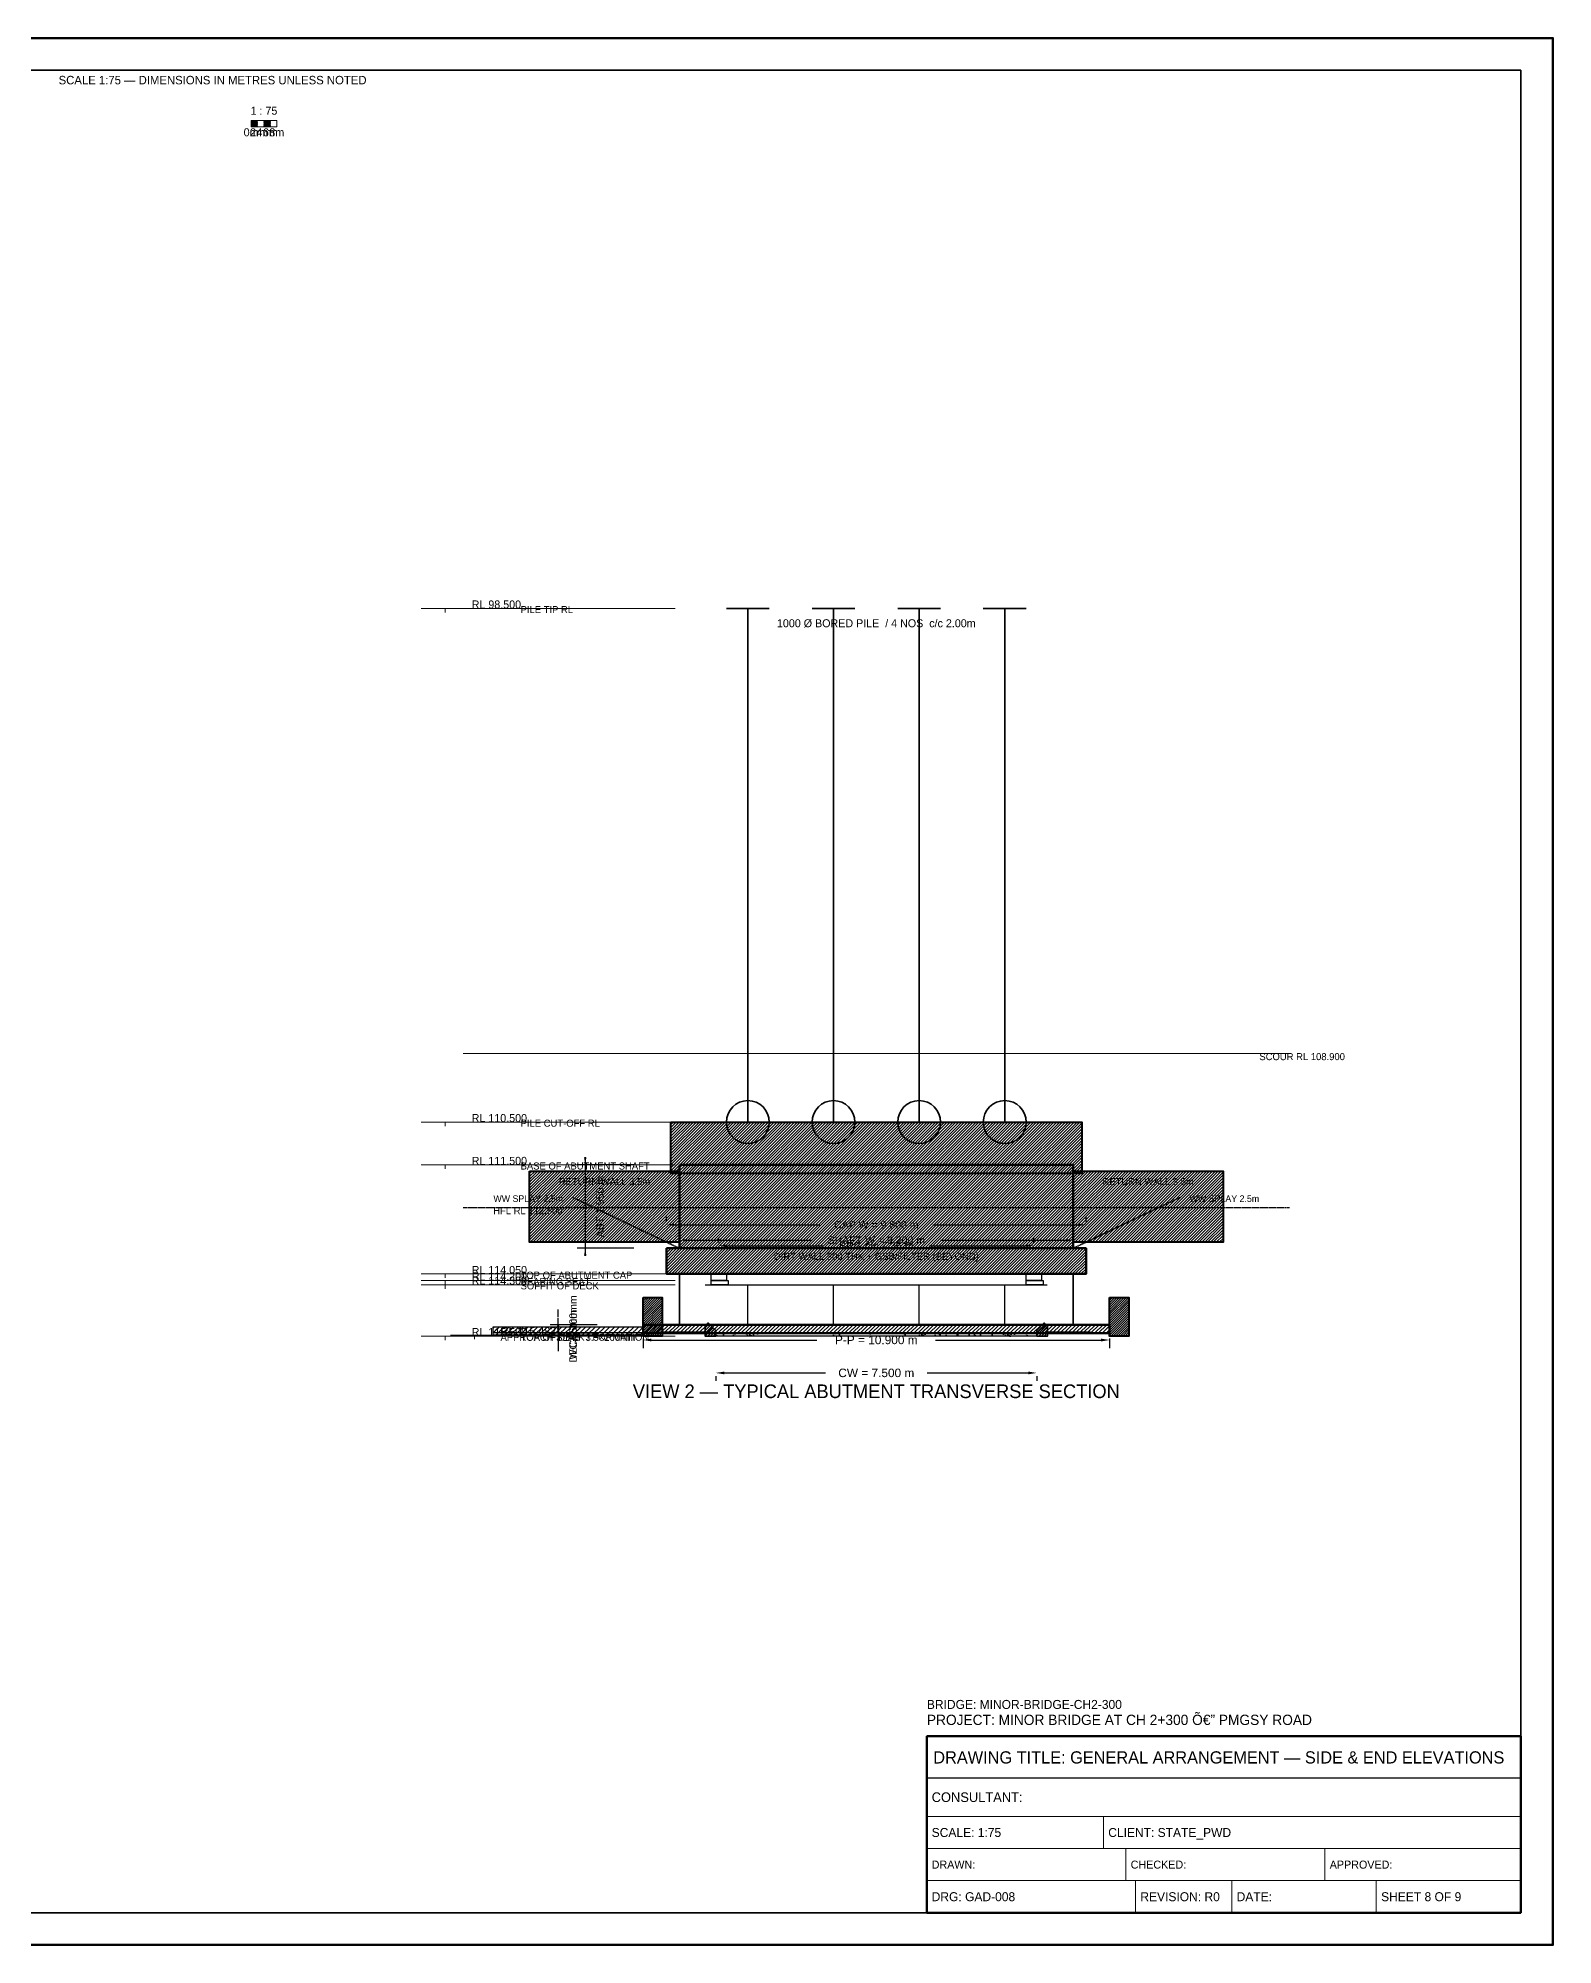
# Model space of a CAD drawing. Header units: metres. Extents: x 0 to 841, y 0 to 594.
# Drawn here: x 369 to 841, y 0 to 594 of the extents above; entities that cross this region are included whole.
import ezdxf
from ezdxf.enums import TextEntityAlignment as Align

# ---------------------------------------------------------------- set-up
doc = ezdxf.new("R2010")
doc.units = ezdxf.units.M
for name, pattern in [('DASHED', [0.5, 0.375, -0.125]), ('DASHED2', [0.25, 0.1875, -0.0625]), ('HIDDEN', [0.25, 0.1875, -0.0625])]:
    doc.linetypes.add(name, pattern=pattern)
for name, color, linetype, lineweight in [('BORDER-INNER', 7, 'Continuous', 35), ('BORDER-OUTER', 7, 'Continuous', 70), ('CIVIL-HFL', 5, 'DASHED', 25), ('CIVIL-ROAD', 7, 'Continuous', 25), ('CIVIL-SCOUR', 1, 'DASHED2', 18), ('DIM-LEVEL', 3, 'Continuous', 18), ('DIM-LINEAR', 3, 'Continuous', 18), ('FOUND-CAP', 2, 'Continuous', 35), ('FOUND-PILE', 4, 'Continuous', 35), ('STRUC-HATCHING', 8, 'Continuous', 18), ('STRUC-HIDDEN', 8, 'HIDDEN', 25), ('SUB-ABUT', 3, 'Continuous', 35), ('SUB-BEARING', 5, 'Continuous', 25), ('SUB-DIRT-WALL', 3, 'Continuous', 35), ('SUPER-DECK', 2, 'Continuous', 50), ('SUPER-FOOTPATH', 7, 'Continuous', 25), ('SUPER-KERB', 7, 'Continuous', 25), ('SUPER-PARAPET', 2, 'Continuous', 35), ('SUPER-WEARING', 8, 'Continuous', 25), ('SYM-SCALE', 7, 'Continuous', 13), ('TEXT-GENERAL', 7, 'Continuous', 18), ('TEXT-HEADER', 7, 'Continuous', 25), ('TEXT-LEVEL', 5, 'Continuous', 18), ('TEXT-SPEC', 7, 'Continuous', 13), ('TEXT-TITLE', 7, 'Continuous', 25), ('TITLEBLK-BOX', 7, 'Continuous', 50), ('TITLEBLK-TEXT', 7, 'Continuous', 18)]:
    doc.layers.add(name, color=color, linetype=linetype, lineweight=lineweight)
doc.styles.add('BRIDGE_STD', font='Arial.ttf')
doc.dimstyles.new('pmb100', dxfattribs={"dimtxt": 2.5, "dimasz": 0.9375, "dimexe": 2.5, "dimexo": 2.5, "dimtad": 0, "dimtih": 1, "dimdec": 0, "dimtxsty": 'BRIDGE_STD', "dimcen": 2.5, "dimazin": 3, "dimtfac": 1, "dimtmove": 0, "dimatfit": 3})

msp = doc.modelspace()

# ---------------------------------------------------------------- hatches: boundary and pattern name
at = {"layer": 'STRUC-HATCHING'}
h = msp.add_hatch(dxfattribs=at)
h.set_pattern_fill('ANSI31', scale=0.2)
h.paths.add_polyline_path([(566.25, 256.33), (694.25, 256.33), (694.25, 240.33), (566.25, 240.33)])
h = msp.add_hatch(dxfattribs=at)
h.set_pattern_fill('ANSI31', scale=0.2)
h.paths.add_polyline_path([(522.25, 241.07), (568.92, 241.07), (568.92, 218.87), (522.25, 218.87)])
h = msp.add_hatch(dxfattribs=at)
h.set_pattern_fill('ANSI31', scale=0.2)
h.paths.add_polyline_path([(568.92, 243), (691.58, 243), (691.58, 217), (568.92, 217)])
h = msp.add_hatch(dxfattribs=at)
h.set_pattern_fill('ANSI31', scale=0.2)
h.paths.add_polyline_path([(691.58, 241.07), (738.25, 241.07), (738.25, 218.87), (691.58, 218.87)])
h = msp.add_hatch(dxfattribs=at)
h.set_pattern_fill('ANSI31', scale=0.2)
h.paths.add_polyline_path([(564.92, 217), (695.58, 217), (695.58, 209), (564.92, 209)])
h = msp.add_hatch(dxfattribs=at)
h.set_pattern_fill('ANSI31', scale=0.16)
h.paths.add_polyline_path([(557.58, 201.67), (563.58, 201.67), (563.58, 189.67), (557.58, 189.67)])
h = msp.add_hatch(dxfattribs=at)
h.set_pattern_fill('ANSI31', scale=0.16)
h.paths.add_polyline_path([(702.92, 201.67), (708.92, 201.67), (708.92, 189.67), (702.92, 189.67)])
h = msp.add_hatch(dxfattribs=at)
h.set_pattern_fill('ANSI31', scale=0.333333)
h.paths.add_polyline_path([(510.92, 192.57), (557.58, 192.57), (557.58, 189.9), (510.92, 189.9)])
h = msp.add_hatch(dxfattribs=at)
h.set_pattern_fill('ANSI31', scale=0.2666667)
h.paths.add_polyline_path([(557.58, 193.2), (702.92, 193.2), (702.92, 190.53), (557.58, 190.53)])
h = msp.add_hatch(dxfattribs=at)
h.set_pattern_fill('ANSI31', scale=0.1866667)
h.paths.add_polyline_path([(580.25, 189.67), (576.92, 189.67), (576.92, 192.6), (577.92, 193.77), (580.25, 191.43)])
h = msp.add_hatch(dxfattribs=at)
h.set_pattern_fill('ANSI31', scale=0.1866667)
h.paths.add_polyline_path([(680.25, 189.67), (683.58, 189.67), (683.58, 192.6), (682.58, 193.77), (680.25, 191.43)])
at = {"layer": 'SUPER-WEARING'}
h = msp.add_hatch(dxfattribs=at)
h.set_pattern_fill('AR-SAND', scale=0.0533333)
h.paths.add_polyline_path([(510.92, 190.77), (557.58, 190.77), (557.58, 189.9), (510.92, 189.9)])
h = msp.add_hatch(dxfattribs=at)
h.set_pattern_fill('AR-SAND', scale=0.0533333)
h.paths.add_polyline_path([(580.25, 190.53), (680.25, 190.53), (680.25, 189.67), (580.25, 189.67)])
at = {"layer": 'SYM-SCALE'}
h = msp.add_hatch(dxfattribs=at)
h.set_pattern_fill('SOLID')
h.paths.add_polyline_path([(435.5, 566.4), (437.5, 566.4), (437.5, 568.39), (435.5, 568.39)])
h = msp.add_hatch(dxfattribs=at)
h.set_pattern_fill('SOLID')
h.paths.add_polyline_path([(439.5, 566.4), (441.5, 566.4), (441.5, 568.39), (439.5, 568.39)])

# ---------------------------------------------------------------- linework, layer by layer
at = {"layer": 'BORDER-INNER'}
msp.add_lwpolyline([(10, 10), (831, 10), (831, 584), (10, 584), (10, 10)], dxfattribs=at)
at = {"layer": 'BORDER-OUTER'}
msp.add_lwpolyline([(0, 0), (841, 0), (841, 594), (0, 594), (0, 0)], dxfattribs=at)
at = {"layer": 'CIVIL-HFL', "color": 5, "linetype": 'DASHED'}
msp.add_line((501.58, 229.67), (758.92, 229.67), dxfattribs=at)
at = {"layer": 'CIVIL-ROAD', "lineweight": 25}
msp.add_lwpolyline([(510.92, 192.57), (557.58, 192.57), (557.58, 189.9), (510.92, 189.9), (510.92, 192.57)], dxfattribs=at)
at = {"layer": 'CIVIL-SCOUR', "color": 1, "linetype": 'DASHED2'}
msp.add_line((501.58, 277.67), (758.92, 277.67), dxfattribs=at)
at = {"layer": 'DIM-LEVEL'}
for p, q in [((488.5, 416.33), (503.46, 416.33)), ((495.98, 416.33), (495.98, 415.09)), ((488.5, 256.33), (503.46, 256.33)), ((495.98, 256.33), (495.98, 255.09)), ((488.5, 243), (503.46, 243)), ((495.98, 243), (495.98, 241.75)), ((488.5, 209), (503.46, 209)), ((495.98, 209), (495.98, 207.75)), ((488.5, 207), (503.46, 207)), ((488.5, 205.67), (503.46, 205.67)), ((495.98, 207), (495.98, 205.75)), ((495.98, 205.67), (495.98, 204.42)), ((488.5, 189.67), (503.46, 189.67)), ((495.98, 189.67), (495.98, 188.42)), ((497.57, 189.9), (512.53, 189.9)), ((505.05, 189.9), (505.05, 188.65))]:
    msp.add_line(p, q, dxfattribs=at)
at = {"layer": 'DIM-LEVEL', "color": 5}
for p, q in [((495.98, 416.33), (567.58, 416.33)), ((495.98, 256.33), (567.58, 256.33)), ((495.98, 243), (567.58, 243)), ((495.98, 209), (567.58, 209)), ((495.98, 207), (567.58, 207)), ((495.98, 205.67), (567.58, 205.67)), ((495.98, 189.67), (567.58, 189.67))]:
    msp.add_line(p, q, dxfattribs=at)
at = {"layer": 'FOUND-CAP', "lineweight": 40}
msp.add_lwpolyline([(566.25, 256.33), (694.25, 256.33), (694.25, 240.33), (566.25, 240.33), (566.25, 256.33)], dxfattribs=at)
at = {"layer": 'FOUND-PILE', "color": 4, "lineweight": 35}
for p, q in [((583.58, 416.33), (596.92, 416.33)), ((590.25, 256.33), (590.25, 416.33)), ((610.25, 416.33), (623.58, 416.33)), ((616.92, 256.33), (616.92, 416.33)), ((636.92, 416.33), (650.25, 416.33)), ((643.58, 256.33), (643.58, 416.33)), ((663.58, 416.33), (676.92, 416.33)), ((670.25, 256.33), (670.25, 416.33))]:
    msp.add_line(p, q, dxfattribs=at)
at = {"layer": 'FOUND-PILE', "color": 4}
for centre in [(590.25, 256.33), (616.92, 256.33), (643.58, 256.33), (670.25, 256.33)]:
    msp.add_circle(centre, 6.67, dxfattribs=at)
at = {"layer": 'STRUC-HIDDEN', "color": 8, "linetype": 'HIDDEN'}
for p, q in [((576.92, 205.67), (683.58, 205.67)), ((590.25, 193.2), (590.25, 205.67)), ((616.92, 193.2), (616.92, 205.67)), ((643.58, 193.2), (643.58, 205.67)), ((670.25, 193.2), (670.25, 205.67))]:
    msp.add_line(p, q, dxfattribs=at)
at = {"layer": 'SUB-ABUT', "color": 3, "linetype": 'DASHED'}
for p, q in [((568.92, 217), (535.58, 232.9)), ((691.58, 217), (724.92, 232.9))]:
    msp.add_line(p, q, dxfattribs=at)
at = {"layer": 'SUB-ABUT', "lineweight": 40}
for points in [[(522.25, 241.07), (568.92, 241.07), (568.92, 218.87), (522.25, 218.87), (522.25, 241.07)], [(691.58, 241.07), (738.25, 241.07), (738.25, 218.87), (691.58, 218.87), (691.58, 241.07)]]:
    msp.add_lwpolyline(points, dxfattribs=at)
at = {"layer": 'SUB-ABUT', "lineweight": 50}
for points in [[(568.92, 243), (691.58, 243), (691.58, 217), (568.92, 217), (568.92, 243)], [(564.92, 217), (695.58, 217), (695.58, 209), (564.92, 209), (564.92, 217)]]:
    msp.add_lwpolyline(points, dxfattribs=at)
at = {"layer": 'SUB-ABUT', "lineweight": 30}
for points in [[(578.78, 209), (583.58, 209), (583.58, 207), (578.78, 207), (578.78, 209)], [(676.92, 209), (681.72, 209), (681.72, 207), (676.92, 207), (676.92, 209)]]:
    msp.add_lwpolyline(points, dxfattribs=at)
at = {"layer": 'SUB-BEARING', "lineweight": 30}
for points in [[(578.78, 207), (584.12, 207), (584.12, 205.67), (578.78, 205.67), (578.78, 207)], [(676.92, 207), (682.25, 207), (682.25, 205.67), (676.92, 205.67), (676.92, 207)]]:
    msp.add_lwpolyline(points, dxfattribs=at)
at = {"layer": 'SUB-DIRT-WALL', "lineweight": 35}
msp.add_lwpolyline([(568.92, 193.2), (691.58, 193.2), (691.58, 209), (568.92, 209), (568.92, 193.2)], dxfattribs=at)
at = {"layer": 'SUPER-DECK', "lineweight": 50}
msp.add_lwpolyline([(557.58, 193.2), (702.92, 193.2), (702.92, 190.53), (557.58, 190.53), (557.58, 193.2)], dxfattribs=at)
at = {"layer": 'SUPER-FOOTPATH', "lineweight": 25}
for points in [[(563.58, 190.93), (576.92, 190.93), (576.92, 190.53), (563.58, 190.53), (563.58, 190.93)], [(683.58, 190.93), (696.92, 190.93), (696.92, 190.53), (683.58, 190.53), (683.58, 190.93)]]:
    msp.add_lwpolyline(points, dxfattribs=at)
at = {"layer": 'SUPER-KERB', "lineweight": 35}
for points in [[(580.25, 189.67), (576.92, 189.67), (576.92, 192.6), (577.92, 193.77), (580.25, 191.43), (580.25, 189.67)], [(680.25, 189.67), (683.58, 189.67), (683.58, 192.6), (682.58, 193.77), (680.25, 191.43), (680.25, 189.67)]]:
    msp.add_lwpolyline(points, dxfattribs=at)
at = {"layer": 'SUPER-PARAPET', "lineweight": 40}
for points in [[(557.58, 201.67), (563.58, 201.67), (563.58, 189.67), (557.58, 189.67), (557.58, 201.67)], [(702.92, 201.67), (708.92, 201.67), (708.92, 189.67), (702.92, 189.67), (702.92, 201.67)]]:
    msp.add_lwpolyline(points, dxfattribs=at)
at = {"layer": 'SUPER-WEARING'}
for points in [[(510.92, 190.77), (557.58, 190.77), (557.58, 189.9), (510.92, 189.9), (510.92, 190.77)], [(580.25, 190.53), (680.25, 190.53), (680.25, 189.67), (580.25, 189.67), (580.25, 190.53)]]:
    msp.add_lwpolyline(points, dxfattribs=at)
at = {"layer": 'SYM-SCALE'}
msp.add_lwpolyline([(435.5, 566.4), (443.5, 566.4), (443.5, 568.39), (435.5, 568.39), (435.5, 566.4)], dxfattribs=at)
at = {"layer": 'TITLEBLK-BOX', "lineweight": 50}
msp.add_lwpolyline([(646, 10), (831, 10), (831, 65), (646, 65), (646, 10)], dxfattribs=at)
at = {"layer": 'TITLEBLK-BOX', "lineweight": 30}
msp.add_lwpolyline([(646, 52), (831, 52), (831, 65), (646, 65), (646, 52)], dxfattribs=at)
at = {"layer": 'TITLEBLK-BOX', "lineweight": 18}
for points in [[(646, 40), (831, 40), (831, 52), (646, 52), (646, 40)], [(646, 30), (701, 30), (701, 40), (646, 40), (646, 30)], [(701, 30), (831, 30), (831, 40), (701, 40), (701, 30)], [(646, 20), (708, 20), (708, 30), (646, 30), (646, 20)], [(708, 20), (770, 20), (770, 30), (708, 30), (708, 20)], [(770, 20), (831, 20), (831, 30), (770, 30), (770, 20)], [(646, 10), (711, 10), (711, 20), (646, 20), (646, 10)], [(711, 10), (741, 10), (741, 20), (711, 20), (711, 10)], [(741, 10), (786, 10), (786, 20), (741, 20), (741, 10)], [(786, 10), (831, 10), (831, 20), (786, 20), (786, 10)]]:
    msp.add_lwpolyline(points, dxfattribs=at)

# ---------------------------------------------------------------- texts
at = {"layer": 'CIVIL-HFL', "color": 5}
msp.add_text('HFL RL 112.500', height=2.2, dxfattribs=at).set_placement((510.92, 227.61))
at = {"layer": 'CIVIL-SCOUR', "color": 1}
msp.add_text('SCOUR RL 108.900', height=2.2, dxfattribs=at).set_placement((749.58, 275.61))
at = {"layer": 'TEXT-GENERAL'}
for s, height, p in [('1 : 75', 2.493, (439.5, 570.14)), ('0m', 2.493, (435.5, 563.41)), ('2m', 2.493, (437.5, 563.41)), ('4m', 2.493, (439.5, 563.41)), ('6m', 2.493, (441.5, 563.41)), ('8m', 2.493, (443.5, 563.41)), ('1000 Ø BORED PILE  / 4 NOS  c/c 2.00m', 2.4933, (630.25, 410.47)), ('APPROACH SLAB  3.5×200mm', 2.2, (534.25, 188.17))]:
    msp.add_text(s, height=height, dxfattribs=at).set_placement(p, align=Align.CENTER)
at = {"layer": 'TEXT-GENERAL', "color": 3}
for p in [(545.58, 236.67), (714.92, 236.67)]:
    msp.add_text('RETURN WALL 3.5m', height=2.2, dxfattribs=at).set_placement(p, align=Align.CENTER)
at = {"layer": 'TEXT-HEADER'}
msp.add_text('VIEW 2 — TYPICAL ABUTMENT TRANSVERSE SECTION', height=4.2533, dxfattribs=at).set_placement((630.25, 170.33), align=Align.CENTER)
at = {"layer": 'TEXT-LEVEL'}
for s, height, p in [('RL 98.500', 2.493, (504.21, 416.33)), ('PILE TIP RL', 2.2, (519.45, 414.87)), ('RL 110.500', 2.493, (504.21, 256.33)), ('PILE CUT-OFF RL', 2.2, (519.45, 254.87)), ('RL 111.500', 2.493, (504.21, 243)), ('BASE OF ABUTMENT SHAFT', 2.2, (519.45, 241.53)), ('RL 114.050', 2.493, (504.21, 209)), ('RL 114.200', 2.493, (504.21, 207)), ('RL 114.300', 2.493, (504.21, 205.67)), ('TOP OF ABUTMENT CAP', 2.2, (519.45, 207.53)), ('SOFFIT OF DECK', 2.2, (519.45, 204.2)), ('BEARING SEAT', 2.2, (519.45, 205.53)), ('RL 115.500', 2.493, (504.21, 189.67)), ('RL 115.483', 2.493, (513.28, 189.9)), ('TOP OF DECK / FORMATION', 2.2, (519.45, 188.2))]:
    msp.add_text(s, height=height, dxfattribs=at).set_placement(p)
at = {"layer": 'TEXT-SPEC', "color": 8}
msp.add_text('SCALE 1:75 — DIMENSIONS IN METRES UNLESS NOTED', height=2.64, dxfattribs=at).set_placement((423.5, 579.6), align=Align.CENTER)
at = {"layer": 'TEXT-SPEC', "color": 3}
msp.add_text('WW SPLAY 2.5m', height=2.0533, dxfattribs=at).set_placement((532.65, 231.44), align=Align.RIGHT)
msp.add_text('WW SPLAY 2.5m', height=2.0533, dxfattribs=at).set_placement((727.85, 231.44))
msp.add_text('DIRT WALL 300 THK + GSB/FILTER (BEYOND)', height=2.2, dxfattribs=at).set_placement((630.25, 213.4), align=Align.CENTER)
at = {"layer": 'TEXT-TITLE'}
for s, height, p in [('PROJECT: MINOR BRIDGE AT CH 2+300 â€” PMGSY ROAD', 3.2, (646, 68.5)), ('DRAWING TITLE: GENERAL ARRANGEMENT — SIDE & END ELEVATIONS', 3.8, (648, 56.5))]:
    msp.add_text(s, height=height, dxfattribs=at).set_placement(p)
at = {"layer": 'TITLEBLK-TEXT'}
for s, height, p in [('BRIDGE: MINOR-BRIDGE-CH2-300', 2.8, (646, 73.5)), ('CONSULTANT: ', 3, (647.5, 44.5)), ('SCALE: 1:75', 2.8, (647.5, 33.6)), ('CLIENT: STATE_PWD', 2.8, (702.5, 33.6)), ('DRAWN: ', 2.5, (647.5, 23.75)), ('CHECKED: ', 2.5, (709.5, 23.75)), ('APPROVED: ', 2.5, (771.5, 23.75)), ('DRG: GAD-008', 2.8, (647.5, 13.6)), ('REVISION: R0', 2.8, (712.5, 13.6)), ('DATE: ', 2.8, (742.5, 13.6)), ('SHEET 8 OF 9', 2.8, (787.5, 13.6))]:
    msp.add_text(s, height=height, dxfattribs=at).set_placement(p)

# ---------------------------------------------------------------- dimensions: what is measured, and where the dimension line sits
at = {"layer": 'DIM-LINEAR'}
for base, p1, p2, text in [((539.58, 243), (557.18, 243), (557.18, 217), 'ABT 1.950 m'), ((531.18, 193.2), (545.85, 193.2), (545.85, 190.53), 'DECK 200mm'), ((531.18, 190.53), (545.85, 190.53), (545.85, 189.67), 'WC 65mm')]:
    msp.add_linear_dim(base=base, p1=p1, p2=p2, angle=90, text=text, dimstyle='pmb100', override={"dimtxt": 2.346667, "dimasz": 2.346667, "dimgap": 0.938667, "dimclrt": 3}, dxfattribs=at).render()
for base, p1, p2, text, override in [((564.92, 224.33), (564.92, 222.87), (695.58, 222.87), 'CAP W = 9.800 m', {"dimtxt": 2.346667, "dimasz": 2.346667, "dimgap": 0.938667, "dimclrt": 3}), ((568.92, 219.53), (568.92, 237.13), (691.58, 237.13), 'SHAFT W = 9.200 m', {"dimtxt": 2.346667, "dimasz": 2.346667, "dimgap": 0.938667, "dimclrt": 3}), ((581.18, 217.8), (581.18, 216.33), (679.32, 216.33), 'BRG c/c 7.36 m', {"dimtxt": 2.346667, "dimasz": 2.346667, "dimgap": 0.938667, "dimclrt": 3}), ((557.58, 188.43), (557.58, 191.37), (702.92, 191.37), 'P-P = 10.900 m', {"dimtxt": 2.64, "dimasz": 2.64, "dimgap": 1.056, "dimclrt": 3}), ((580.25, 178.17), (580.25, 179.63), (680.25, 179.63), 'CW = 7.500 m', {"dimtxt": 2.64, "dimasz": 2.64, "dimgap": 1.056, "dimclrt": 3})]:
    msp.add_linear_dim(base=base, p1=p1, p2=p2, text=text, dimstyle='pmb100', override=override, dxfattribs=at).render()

doc.saveas('drawing.dxf')
